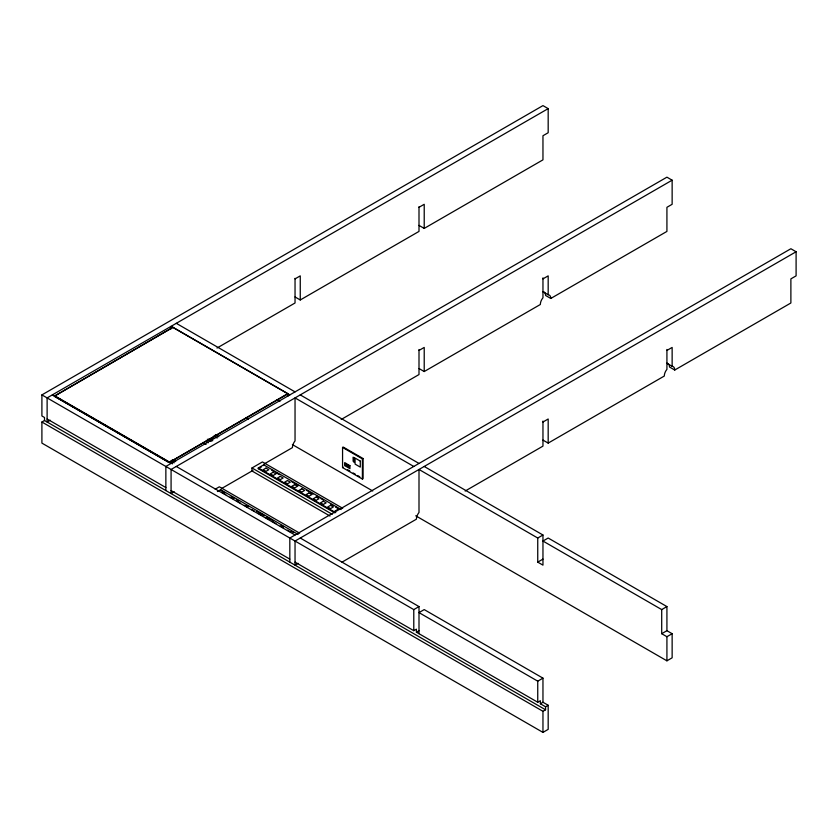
<?xml version="1.0" encoding="UTF-8"?>
<svg xmlns="http://www.w3.org/2000/svg" width="838" height="838" viewBox="0 0 838 838"><rect width="100%" height="100%" fill="white"/><g stroke="black" fill="none" stroke-linecap="round" stroke-linejoin="round"><path stroke-width="1.26" d="M295.039 562.13L413.783 630.689L416.392 629.181L416.392 632.198L537.745 702.254L540.353 700.746L540.353 703.763L545.569 706.78L545.569 709.786L44.508 420.508L44.508 417.492L41.9 415.983L41.9 394.897L542.961 105.609L548.178 108.626L548.178 132.729L542.961 135.746L542.961 159.849L424.217 228.407L419 225.391M548.178 108.626L47.117 397.903L47.117 422.017L50.249 420.205M287.78 393.619L169.37 462.367L54.543 396.07L172.963 327.323L287.78 393.619L287.78 396.405M540.353 703.763L542.961 702.254L548.178 705.271L548.178 729.374L542.961 732.391L41.9 443.103L41.9 422.017L44.508 420.508M295.039 278.876L300.255 275.87L300.255 299.973L295.039 296.956M419 207.311L424.217 204.294L424.217 228.407M217.011 348.032L295.039 302.989L295.039 278.342M300.255 299.973L419 231.414L419 206.777M287.78 393.996L169.046 462.555L54.219 396.259L172.963 327.323M213.721 437.907L210.904 439.541L212.779 440.62M550.786 298.464L550.618 297.029A7.385 4.263 -60 0 0 548.199 294.756L542.961 291.739A7.385 4.263 -60 0 1 545.402 294.012L545.569 295.458L550.786 298.464L666.922 231.414L666.922 207.311L672.139 204.294L672.139 180.191L171.078 469.469L171.078 493.582L174.21 491.77M419 350.441L424.217 347.435L424.217 371.538L419 368.531M542.961 278.876L548.178 275.87L548.178 294.756M215.188 489.214L219.357 486.805L299.648 533.157M330.004 516.03L251.976 470.977L251.976 467.971L262.42 461.937L342.711 508.299M221.4 488.638L252.971 470.411M264.242 463.906L292.431 447.628A7.385 4.263 -60 0 1 295.039 440.903L295.039 397.903L413.783 466.462M341.202 419.471L419 374.555L419 349.498M424.217 371.538L540.353 304.487A7.385 4.263 -60 0 1 541.893 299.323L542.961 297.773L542.961 277.891M217.398 491.56L220.635 489.696L298.098 534.424M334.645 512.783L258.293 468.704L258.293 467.95L263.687 464.828L341.16 509.556M258.293 468.704L261.529 466.829M342.564 447.44L343.213 447.063L363.064 458.522L363.064 478.676L362.404 479.053L342.564 467.594L342.564 447.44L362.404 458.899L363.064 458.522M342.564 467.594L343.213 467.216M334.865 511.107L337.683 509.483M666.943 363.304A7.385 4.263 -60 0 1 669.353 365.588L669.531 367.023L674.747 370.029L790.883 302.989L790.883 278.876L796.1 275.87L796.1 251.756L295.039 541.044L295.039 565.147L298.171 563.346M542.961 422.017L548.178 419L548.178 443.103L542.961 440.097M666.922 350.441L672.139 347.435L672.139 366.321A7.385 4.263 -60 0 1 674.58 368.594L674.747 370.029M341.977 562.162L416.392 519.193A7.385 4.263 -60 0 1 419 512.468L419 469.469L537.745 538.027L542.961 535.011L542.961 565.147L537.745 562.13L537.745 538.027M465.163 491.037L542.961 446.12L542.961 421.064M548.178 443.103L664.314 376.032A7.385 4.263 -60 0 1 665.854 370.888L666.922 369.338L666.922 349.456M41.9 394.897L413.783 609.593L419 606.586L419 633.706M416.392 632.198L419 630.689M537.745 562.13L542.961 559.124M542.961 678.152L424.217 609.593L419 612.609L537.745 681.168L542.961 678.152L542.961 702.254M661.706 609.593L666.922 606.586L666.922 630.689L661.706 633.706L661.706 609.593L542.961 541.044L548.178 538.027L666.922 606.586M545.569 706.78L548.178 705.271M661.706 633.706L666.922 636.712L672.139 633.706L672.139 657.809L666.922 660.826L415.721 515.799M41.9 422.017L542.961 711.294L545.569 709.786M672.139 180.191L666.922 177.174L165.861 466.462L165.861 490.565M796.1 251.756L790.883 248.739L289.822 538.027L289.822 562.13M666.922 363.315L672.139 366.321M176.294 323.321L295.039 391.88M300.255 394.897L419 463.445M424.217 466.462L542.961 535.011M289.822 394.897L171.078 326.338L171.078 328.873M276.53 399.548L279.902 401.496M666.922 630.689L672.139 633.706M347.623 469.762L349.834 471.029M353.133 472.946L355.343 474.214M357.543 475.492L359.753 476.759M245.995 417.806L248.258 419.115M292.389 444.59L372.721 490.974M215.356 434.775L218.749 436.734M213.837 436.043L217.199 437.991M271.554 470.128L273.796 471.417M276.037 472.716L279.41 474.664M291.76 481.787L298.496 485.684M306.352 490.22L308.604 491.518M310.846 492.807L313.098 494.106M316.46 496.054L318.702 497.353M320.954 498.641L323.196 499.94M331.062 504.476L333.304 505.775M335.546 507.074L338.919 509.022M208.442 439.164L211.805 441.102M258.293 467.95L335.766 512.678M207.321 439.269L210.684 441.207M206.054 441.448L208.316 442.757M251.976 467.971L332.267 514.323M202.66 442.506L206.054 444.465M172.293 459.633L175.687 461.591M170.774 460.91L174.147 462.848M221.756 491.099L223.997 492.388M231.864 496.934L234.106 498.222M236.347 499.521L238.6 500.82M246.456 505.356L248.697 506.655M256.564 511.19L264.42 515.726M266.662 517.025L273.398 520.911M281.264 525.447L283.506 526.746M291.362 531.282L293.614 532.58M54.543 395.693L169.37 461.989M170.659 462.775L172.544 463.854M222.939 492.954L225.757 494.577M230.115 497.091L232.922 498.715M237.28 501.229L240.097 502.863M244.445 505.366L247.262 507M251.61 509.504L254.427 511.138M258.785 513.642L261.603 515.276M265.95 517.79L268.768 519.413M273.115 521.927L275.932 523.551M280.29 526.065L283.108 527.689M287.455 530.203L290.273 531.826M52.344 394.897L171.078 463.445M176.294 466.462L295.039 535.011M300.255 538.027L419 606.586M47.117 419L165.861 487.559M171.078 490.565L289.822 559.124M666.922 636.712L666.922 660.826M542.961 711.294L542.961 732.391M537.745 681.168L537.745 702.254M413.783 609.593L413.783 630.689M362.404 458.899L362.404 479.053M263.687 464.828L263.687 465.582M220.635 489.696L220.635 490.45M266.002 468.096L263.184 469.72L266.002 471.344L268.82 469.72L266.002 468.096M273.167 472.234L270.349 473.858L273.167 475.481L275.985 473.858L273.167 472.234M280.342 476.372L277.525 477.995L280.342 479.619L283.15 477.995L280.342 476.372M287.507 480.509L284.69 482.133L287.507 483.767L290.325 482.133L287.507 480.509M294.672 484.647L291.854 486.27L294.672 487.905L297.49 486.27L294.672 484.647M301.837 488.784L299.019 490.408L301.837 492.042L304.655 490.408L301.837 488.784M309.013 492.922L306.195 494.556L309.013 496.18L311.83 494.556L309.013 492.922M316.177 497.06L313.36 498.694L316.177 500.317L318.995 498.694L316.177 497.06M323.342 501.197L320.525 502.831L323.342 504.455L326.16 502.831L323.342 501.197M330.518 505.335L327.7 506.969L330.518 508.593L333.335 506.969L330.518 505.335M360.288 461.089L355.071 458.072L355.071 464.105L360.288 467.112L360.288 461.089M354.338 457.967L353.039 457.213L354.338 458.721L354.338 457.967M354.338 459.193L353.039 458.438L354.338 459.947L354.338 459.193M354.338 460.429L353.039 459.674L354.338 461.183L354.338 460.429M354.338 461.654L353.039 460.91L354.338 462.408L354.338 461.654M345.958 463.393L344.648 462.639L344.648 465.656L345.958 466.41L345.958 463.393M347.948 464.545L346.649 463.791L346.649 466.808L347.948 467.552L347.948 464.545M349.938 465.687L348.639 464.943L348.639 467.95L349.938 468.704L349.938 465.687"/></g></svg>
